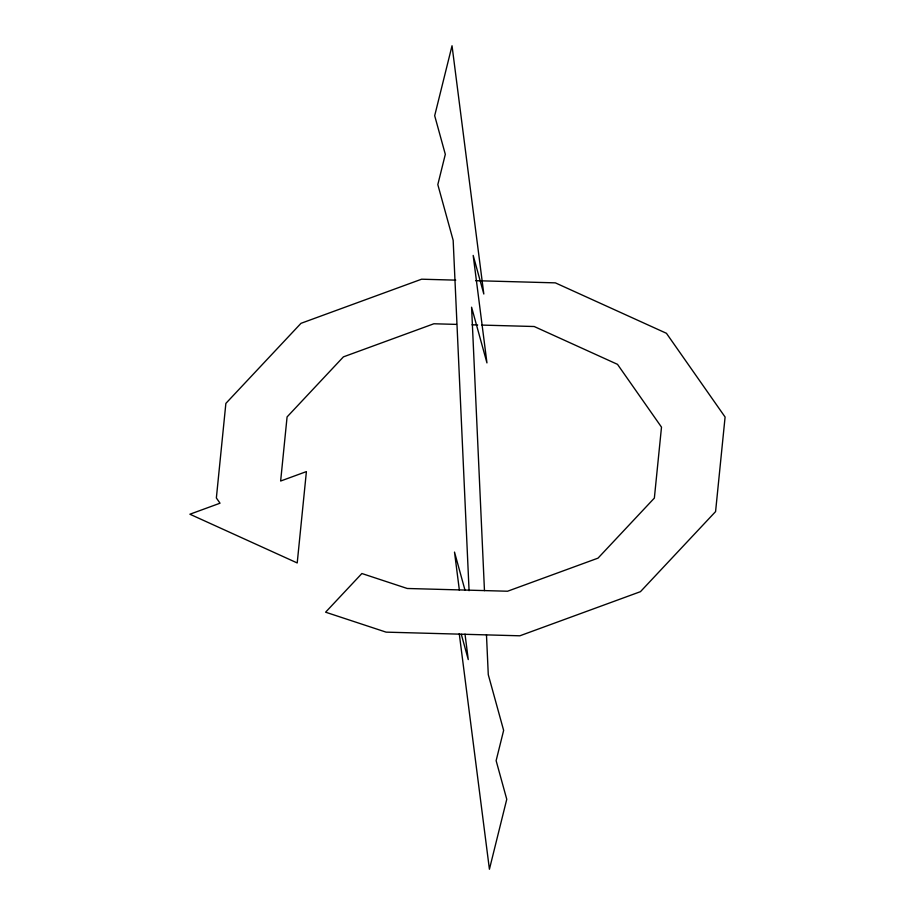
<?xml version="1.0" encoding="UTF-8"?>
<svg xmlns="http://www.w3.org/2000/svg" width="915" height="915" viewBox="0 0 915 915"><rect width="100%" height="100%" fill="white"/><g stroke="black" fill="none" stroke-linecap="round" stroke-linejoin="round"><path stroke-width="1.37" d="M455.739 280.139L421.586 279.201L300.989 323.327L225.868 403.401L216.363 497.966L220.023 503.204L189.908 514.219L297.215 562.954L306.399 471.602L280.642 481.027L287.081 416.92L343.422 356.861L433.87 323.773L456.482 324.39M475.663 280.676L555.359 282.861L666.44 333.3L725.092 417.034L715.576 511.599L640.454 591.673L519.857 635.799L386.096 632.139L325.603 612.192L361.882 573.522L407.255 588.482L507.573 591.227L598.021 558.139L654.362 498.08L661.499 427.145L617.511 364.353L534.2 326.518L481.919 325.088M472.026 324.814L477.676 324.974M464.992 590.141L454.503 552.088L459.387 590.278M461.297 634.289L468.263 659.589L465.003 634.129M459.261 633.683L489.422 869.25L506.761 799.287L496.124 760.674L503.639 730.387L488.278 674.664L486.471 634.781M484.47 590.633L471.591 307.2L486.952 362.912L473.181 255.411L483.818 294.012L452.033 45.75L434.682 115.713L445.319 154.326L437.816 184.613L453.165 240.336L469.075 590.713"/></g></svg>
